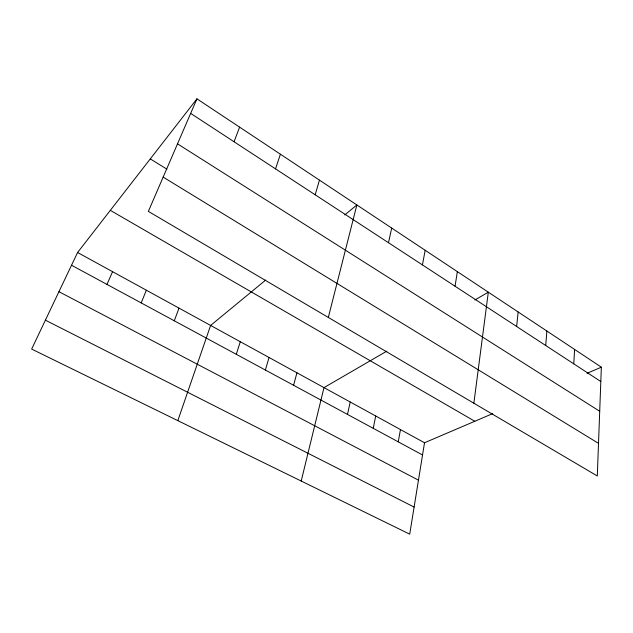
<?xml version="1.0" encoding="UTF-8"?>
<svg xmlns="http://www.w3.org/2000/svg" width="633" height="633" viewBox="0 0 633 633"><rect width="100%" height="100%" fill="white"/><g stroke="black" fill="none" stroke-linecap="round" stroke-linejoin="round"><path stroke-width="0.95" d="M601.35 367.18L597.299 475.969L148.367 211.382L196.942 98.835L601.35 367.18L587.084 373.28M573.767 363.84L574.606 349.432M545.725 345.507L546.888 331.043M516.631 326.486L518.15 311.974M473.856 403.213L488.328 292.185L474.916 299.971M455.056 286.227L457.358 271.636M492.751 413.602L424.521 442.76L409.717 534.165L31.65 349.076L77.59 252.496L196.942 98.835M398.252 441.842L400.467 429.57M422.433 264.903L425.17 250.28M373.241 428.327L375.717 415.992M388.488 242.716L391.7 228.07M347.485 414.409L350.231 402.018M301.213 481.04L323.985 387.625L386.85 351.117M328.321 317.442L356.87 204.957L344.771 214.919M293.601 385.283L296.932 372.79M315.179 194.79L319.459 180.136M265.393 370.036L269.049 357.495M236.291 354.314L240.287 341.725M275.513 168.861L280.411 154.223M177.826 420.636L210.607 325.441L265.718 280.047M174.281 320.789L179.02 308.121M234.052 141.752L239.614 127.154M141.206 302.914L146.358 290.207M106.969 284.415L112.571 271.676M45.402 320.171L414.109 507.065M58.948 291.694L418.46 480.162M71.521 265.251L422.543 454.977M77.59 252.496L424.521 442.76M110.324 210.354L474.829 421.262M163.156 177.105L598.517 443.361M150.282 158.907L166.875 169.146M177.517 143.849L599.704 411.276M190.66 113.386L600.82 381.525"/></g></svg>
